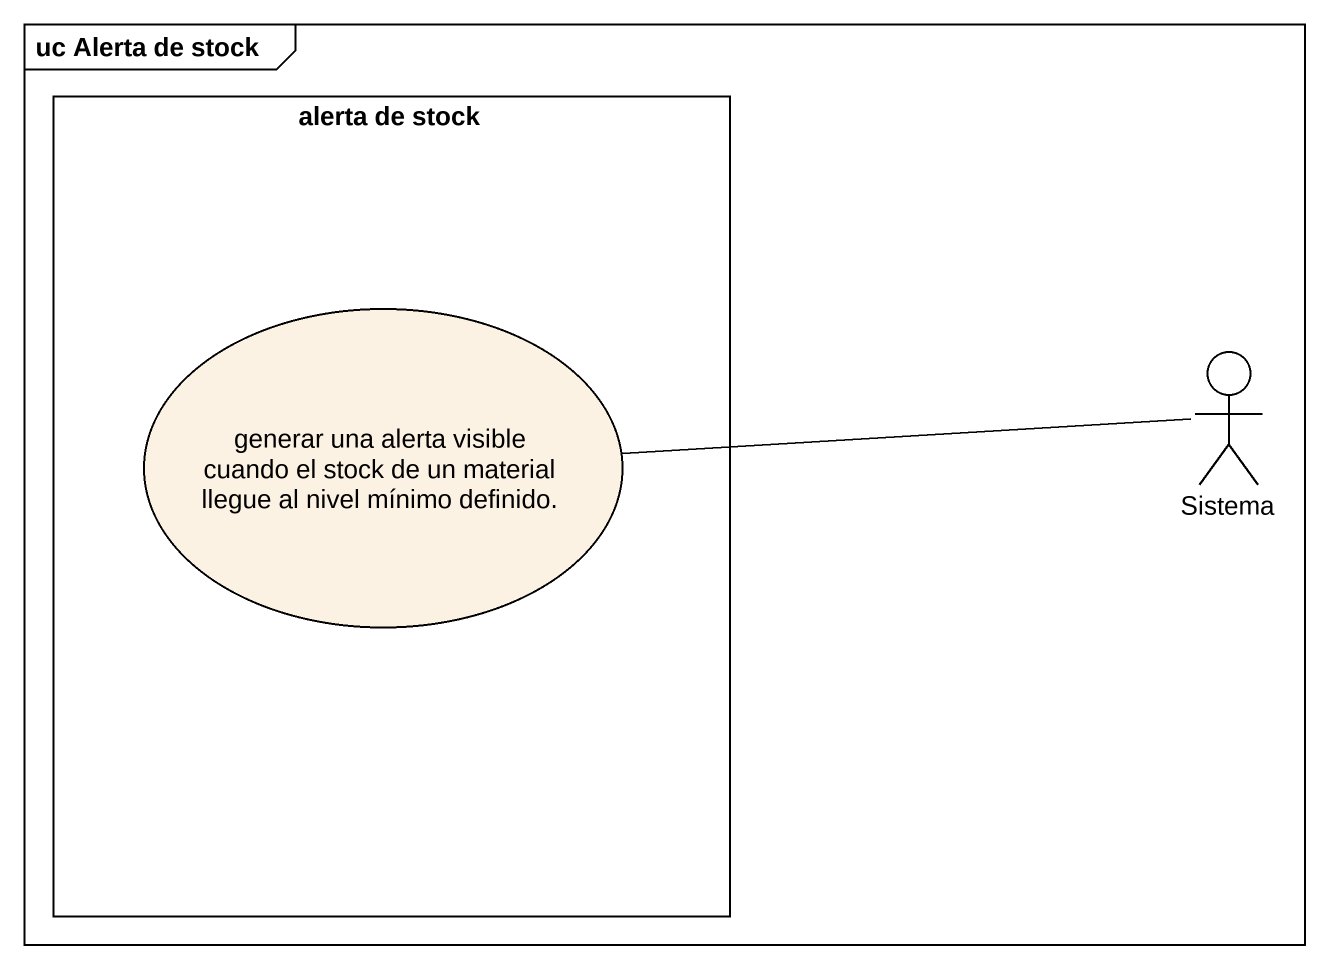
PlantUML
@startuml
mainframe uc Alerta de stock
rectangle "alerta de stock" as alerta_de_stock {
  usecase "generar una alerta visible cuando el stock de un material llegue al nivel mínimo definido." as generar_una_alerta_visible
}
actor Sistema
Sistema -left- generar_una_alerta_visible
@enduml
